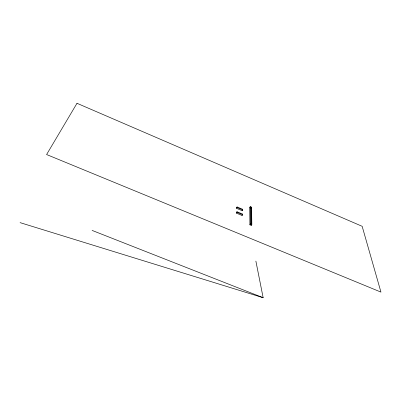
<?xml version="1.0" encoding="UTF-8"?>
<svg xmlns="http://www.w3.org/2000/svg" width="401" height="401" viewBox="0 0 401 401"><rect width="100%" height="100%" fill="white"/><g stroke="black" fill="none" stroke-linecap="round" stroke-linejoin="round"><path stroke-width="0.6" d="M242.099 215.502L242.565 214.069L236.986 211.733L236.525 212.55L236.515 213.172L242.099 215.502L242.565 214.069M242.144 210.68L242.605 209.267L237.091 206.951L236.64 207.763L236.625 208.365L242.144 210.68L242.605 209.267M236.515 213.172L236.986 211.733M236.625 208.365L237.091 206.951M249.738 207.533L250.254 206.625L251.567 207.182L251.823 224.465L251.282 225.397L249.908 224.831L249.738 207.533L251.051 208.089L251.282 225.397M251.051 208.089L251.567 207.182M249.908 224.831L250.45 223.893L250.254 206.625M20.05 222.625L263.151 297.712L255.873 261.071M92.08 230.41L263.151 297.712M250.45 223.893L251.823 224.465M236.971 212.355L242.56 214.69M237.081 207.553L242.6 209.873M76.992 103.288L46.596 154.535L380.95 292.098L362.158 226.309L76.992 103.288"/></g></svg>
